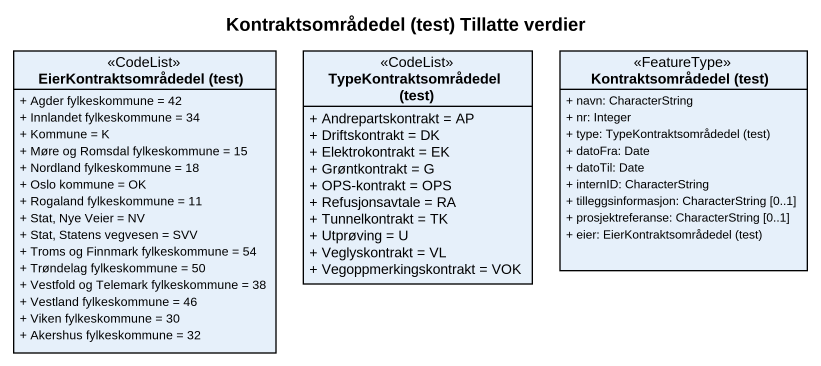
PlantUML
@startuml
title Kontraktsområdedel (test) Tillatte verdier
hide circle
hide empty members
skinparam classAttributeIconSize 0
class "EierKontraktsområdedel (test)" as EierKontraktsområdedel_test <<CodeList>> {
  + Agder fylkeskommune = 42
  + Innlandet fylkeskommune = 34
  + Kommune = K
  + Møre og Romsdal fylkeskommune = 15
  + Nordland fylkeskommune = 18
  + Oslo kommune = OK
  + Rogaland fylkeskommune = 11
  + Stat, Nye Veier = NV
  + Stat, Statens vegvesen = SVV
  + Troms og Finnmark fylkeskommune = 54
  + Trøndelag fylkeskommune = 50
  + Vestfold og Telemark fylkeskommune = 38
  + Vestland fylkeskommune = 46
  + Viken fylkeskommune = 30
  + Akershus fylkeskommune = 32
}
class "TypeKontraktsområdedel (test)" as TypeKontraktsområdedel_test <<CodeList>> {
  + Andrepartskontrakt = AP
  + Driftskontrakt = DK
  + Elektrokontrakt = EK
  + Grøntkontrakt = G
  + OPS-kontrakt = OPS
  + Refusjonsavtale = RA
  + Tunnelkontrakt = TK
  + Utprøving = U
  + Veglyskontrakt = VL
  + Vegoppmerkingskontrakt = VOK
}
class "Kontraktsområdedel (test)" as Kontraktsområdedel_test <<FeatureType>> {
  + navn: CharacterString
  + nr: Integer
  {field} + type: TypeKontraktsområdedel (test)
  + datoFra: Date
  + datoTil: Date
  + internID: CharacterString
  + tilleggsinformasjon: CharacterString [0..1]
  + prosjektreferanse: CharacterString [0..1]
  {field} + eier: EierKontraktsområdedel (test)
}
@enduml
